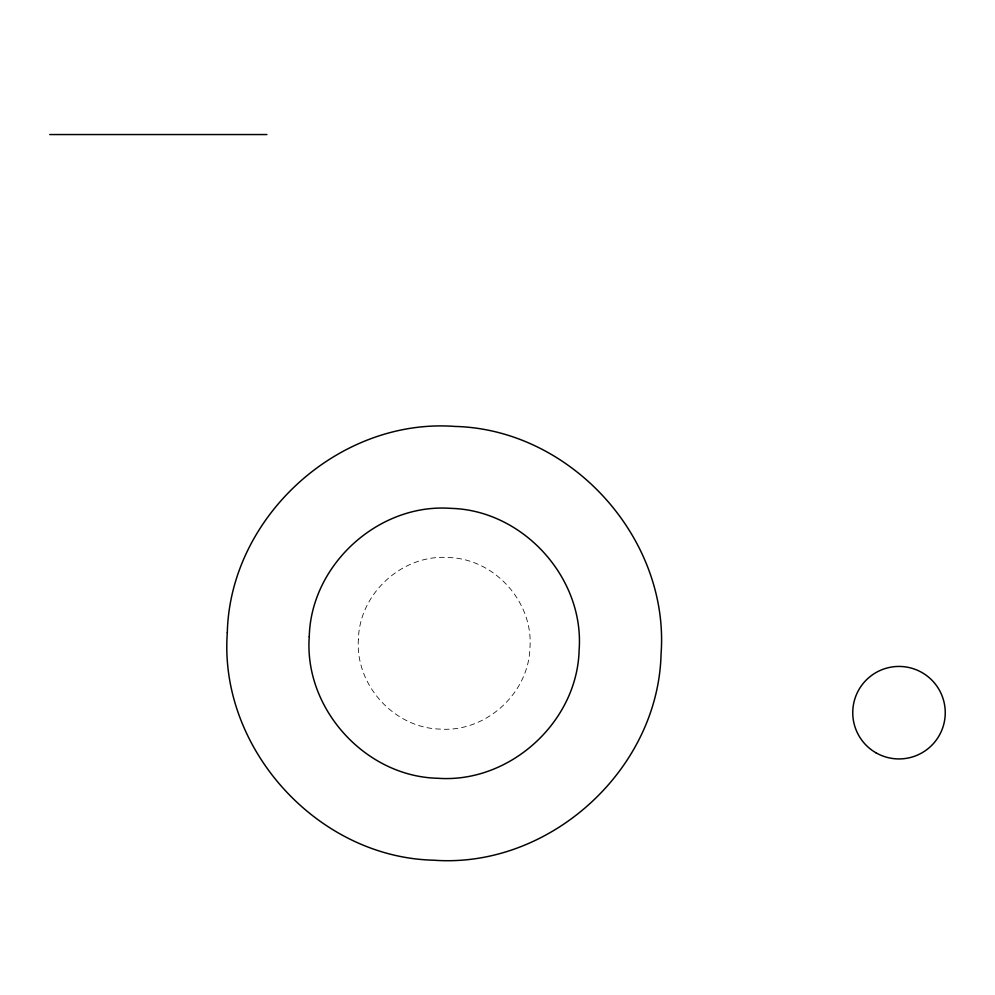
<?xml version="1.0" encoding="UTF-8"?>
<svg xmlns="http://www.w3.org/2000/svg" width="995" height="995" viewBox="0 0 995 995"><rect width="100%" height="100%" fill="white"/><g stroke="black" fill="none" stroke-linecap="round" stroke-linejoin="round"><path stroke-width="0.75" stroke-dasharray="4.97 3.73" d="M358.411 639.101C355.016 684.883 394.082 727.992 439.977 729.086C485.759 732.494 528.867 693.415 529.962 647.521C533.37 601.751 494.291 558.643 448.409 557.536C402.627 554.14 359.518 593.207 358.411 639.101"/><path stroke-width="1.49" d="M49.75 134.549L266.896 134.549M227.308 632.658C218.701 748.414 317.492 857.416 433.534 860.19C549.29 868.797 658.292 770.006 661.066 653.964C669.672 538.22 570.881 429.218 454.839 426.432C339.096 417.825 230.094 516.616 227.308 632.658M309.258 636.688C303.898 708.701 365.364 776.523 437.564 778.252C509.577 783.6 577.399 722.134 579.127 649.946C584.488 577.921 523.009 510.112 450.822 508.37C378.796 503.022 310.987 564.488 309.258 636.688M875.874 752.742A46.255 46.255 0 0 0 945.25 712.694A46.255 46.255 0 0 0 875.874 672.632A46.255 46.255 0 0 0 875.874 752.742"/></g></svg>
